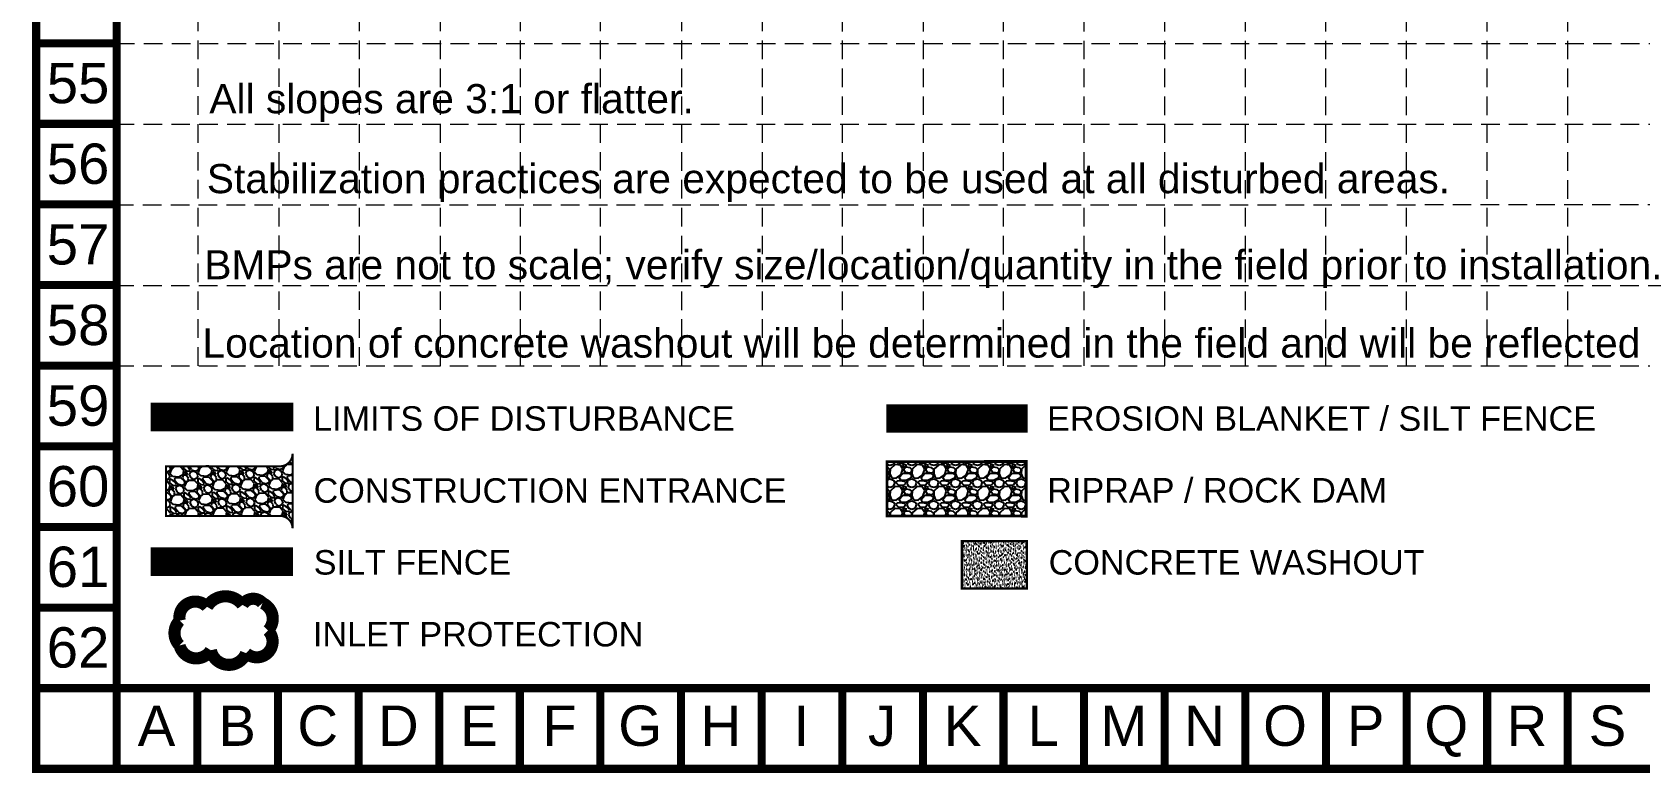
# Model space of a CAD drawing. Header units: inches. Extents: x 2507435 to 2508087, y 7097652 to 7098695.
# Drawn here: x 2507434.9 to 2507759.4, y 7097652.3 to 7097801.8 of the extents above; entities that cross this region are included whole.
import ezdxf
from ezdxf.enums import TextEntityAlignment as Align

# ---------------------------------------------------------------- set-up
doc = ezdxf.new("R2010")
doc.units = ezdxf.units.IN
doc.header["$MEASUREMENT"] = 0
doc.linetypes.add('ACAD_ISO02W100', pattern=[15, 12, -3])
doc.linetypes.add('HIDDEN', pattern=[0.375, 0.25, -0.125])
for name, color, linetype in [('BASE', 7, 'Continuous'), ('GRID', 254, 'HIDDEN'), ('LEGEND', 7, 'Continuous')]:
    doc.layers.add(name, color=color, linetype=linetype)
doc.styles.add("L200'", font='ARIAL.TTF', dxfattribs={"height": 0.001968503937008})
doc.styles.get("Standard").update_dxf_attribs({"font": 'ARIAL.TTF'})

# ---------------------------------------------------------------- blocks, each defined once
blk = doc.blocks.new('washout')
at = {"layer": 'BASE'}
h = blk.add_hatch(dxfattribs=at)
h.set_pattern_fill('AR-SAND', color=30, scale=1.29438, style=0)
h.set_pattern_definition([(37.50000000000001, (1095.310110482622, -97.07849999999996), (-0.0815373428699146, 2.494042150135252), [0, -1.9674576, 0, -2.200446, 0, -2.1033675]), (7.499999999999999, (1095.310110482622, -97.07849999999996), (2.29076357176444, 3.652929423912071), [0, -1.0613916, 0, -1.7733006, 0, -0.6795494999999999]), (327.5, (1093.718023082621, -97.07849999999996), (4.0308829430139, 0.007324965717175819), [0, -0.6471899999999999, 0, -2.329884, 0, -3.041793]), (317.5, (1093.718023082621, -97.07849999999996), (3.891070154426286, 1.136045697739593), [0, -0.323595, 0, -1.5273684, 0, -1.747413])])
h.paths.add_polyline_path([(44.3144205259029, 0), (44.3144205259029, 32.35950000000003), (0, 32.35950000000003), (0, 0)])
at = {"layer": 'BASE', "color": 30, "linetype": 'ACAD_ISO02W100', "const_width": 1.617975}
blk.add_lwpolyline([(0, 0), (44.3144205259029, 0), (44.3144205259029, 32.35950000000003), (0, 32.35950000000003)], close=True, dxfattribs=at)

msp = doc.modelspace()

# ---------------------------------------------------------------- hatches: boundary and pattern name
at = {"layer": 'LEGEND'}
h = msp.add_hatch(dxfattribs=at)
h.set_pattern_fill('GRAVEL', color=4, scale=4.015776172813157, angle=-43.93425516442545, style=0)
h.set_pattern_definition([(184.0785448355745, (2501848.864100026, 7095279.839074154), (-48.21173618258516, -3.736960893905606), [0.5402664631855906, -53.48647623400163]), (141.0354448355745, (2501848.325200825, 7095279.800648326), (37.4891350426991, -30.54343349266208), [0.9271142134650291, -91.78427902260465]), (88.57614483557452, (2501847.604336767, 7095280.383653675), (-1.730020263578787, -59.67373284218132), [0.6537201716199091, -64.71837730589442]), (223.3394448355745, (2501845.779924157, 7095280.747324647), (58.61741617002279, 55.05186962955464), [0.8442687510198927, -83.58259028786472]), (248.8994448355745, (2501845.165887129, 7095280.167887004), (18.97574004218023, 48.63427748136716), [0.8278723369062964, -81.95947379545619]), (313.3394448355745, (2501844.867847221, 7095279.395522653), (-55.05186962955462, 58.61741617002279), [0.8442687510198931, -83.58259028786472]), (353.7599448355745, (2501845.447284865, 7095278.781485625), (-65.45754149735431, 7.302569486405832), [1.11650223355107, -110.5336327744802]), (28.32104483557454, (2501846.557171257, 7095278.660129038), (81.54143961338268, 44.11797410901122), [1.05409305604938, -104.3552486908741]), (77.49534483557453, (2501847.485092794, 7095279.160203628), (13.08629699891578, 59.88500355906974), [0.8471279836549297, -83.8657627446899]), (131.3021448355745, (2501847.668512741, 7095279.987237193), (29.0247238494046, -33.5409209334534), [0.9671274072509379, -47.3892228764151]), (178.4631448355746, (2501847.030180657, 7095280.713781568), (-65.35191550981776, 1.624381958810344), [1.250705457470313, -123.819932652413]), (94.87984483557383, (2501848.615049015, 7095277.959992331), (-3.525706745083879, 36.85537261100026), [0.4268810229462105, -42.26140198160259]), (127.5349448355745, (2501848.578735801, 7095278.38532788), (32.02220788066521, -42.00541958210987), [0.8121385258612144, -80.40190681751655]), (181.0657448355745, (2501848.083942744, 7095279.029340282), (-2.786276871211002, -2.891907579387918), [0.5679150821354044, -5.111247786547159]), (159.2643448355745, (2501848.215862398, 7095279.571408405), (20.03208835412173, -8.147562093045048), [0.3058334817691044, -30.27740626918466]), (247.8671448355745, (2501847.929840649, 7095279.679690526), (5.46692236201914, 11.46199660262386), [0.4325111411404957, -21.19310615252688]), (347.0295448355745, (2501847.766889316, 7095279.279048817), (14.2482732719443, -2.575001965402033), [0.7024757101340325, -22.71332239628319]), (117.6308448355745, (2501848.451440159, 7095279.121379017), (2.997543065844591, -8.464455295657062), [0.507959543875306, -12.19104110033586]), (332.4552448355745, (2501846.252534772, 7095281.29573061), (37.27788091704963, -19.18706724444547), [0.7115955378224914, -70.44813895435445]), (26.4119448355745, (2501846.883472709, 7095280.966659023), (-42.21665504320158, -20.66588891149943), [0.5969893016265767, -59.10181637196975]), (249.2643448355745, (2501849.008695361, 7095279.699760354), (8.147562093045048, 20.03208835412173), [0.6116629477620351, -29.9715768031917]), (299.6762448355745, (2501848.79213112, 7095279.127716857), (-20.56026548796334, 36.53846518633575), [0.7115955378224912, -70.44813895435443]), (295.5097448355746, (2501844.525043646, 7095279.502748466), (-8.886997893769559, 19.71518697541403), [0.6862158324103121, -33.62459185120998]), (250.8408448355745, (2501844.820572156, 7095278.883429904), (16.18953479871914, 45.74234170711934), [0.574970800871042, -56.92219361753278]), (22.86714483557454, (2501846.251338419, 7095276.77999091), (19.71519649609133, 8.886976933011145), [0.6116629477620363, -29.97157680319176]), (333.4197448355745, (2501846.814931461, 7095277.017681285), (-48.73988145519488, 24.65398290376352), [0.6731685756248424, -66.64350827693161]), (25.50974483557454, (2501844.834304143, 7095278.145266153), (-19.71518697541403, -8.88699789376955), [0.3431079162051562, -33.96769976741516]), (57.37564483557452, (2501846.077824018, 7095276.94716747), (8.253206295003553, 14.35389832489292), [0.2047644270517428, -20.27175457786983]), (122.0295448355745, (2501846.188218751, 7095277.119625564), (5.889451036149594, -11.25073061484097), [0.8278723369062956, -15.72959448010048]), (142.0747448355744, (2501845.749151215, 7095277.8214761), (31.70534023186461, -24.97085468525199), [0.767214037815954, -75.9540813178228]), (259.7558448355745, (2501847.516124475, 7095279.018777214), (2.680640242069324, 8.570091817402497), [0.5791632711954591, -13.89992252446719]), (309.2229448355745, (2501847.413123888, 7095278.448846332), (43.5898374989329, -53.1505268832948), [1.011148345657306, -100.103513541698]), (17.01114483557456, (2501848.052512279, 7095277.665520129), (-31.07155995114245, -9.098243791784675), [0.4134482516481502, -40.93149738645204]), (46.06574483557452, (2501848.447872454, 7095277.786477931), (-0.1056306754896136, 5.678182693491236), [0.2409465703687894, -3.774829602444368]), (76.3221448355745, (2501845.774901361, 7095277.96395882), (-7.936326954622574, -31.38844368275996), [0.5578876890318955, -55.2310579083093]), (4.078544835574532, (2501845.906821015, 7095278.506026943), (48.21173618258516, 3.736960893905615), [1.080532926371181, -52.946209770816]), (316.0657448355745, (2501846.98461942, 7095278.582878599), (5.678182693491236, 0.1056306754896143), [1.044101804931421, -2.971674367881736]), (281.3705448355745, (2501847.736515157, 7095277.858446836), (-9.415094190719742, 48.10611578353954), [0.6349504337881798, -62.8600447557157]), (210.1203448355745, (2501847.861698186, 7095277.235959354), (-14.03701075323699, -8.781351403677931), [0.5847050423139417, -28.65058723114488]), (163.7117448355745, (2501847.355943277, 7095276.942543458), (-82.80899646109907, 24.02014333799072), [0.9519999784079444, -94.24815447765712]), (131.4918448355745, (2501846.442152513, 7095277.209551685), (-34.80852698936147, 39.11348132255569), [1.007152648365367, -99.70800376221466])])
edge = h.paths.add_edge_path()
edge.add_line((2507487.482170769, 7097701.671996958), (2507487.482170769, 7097716.732765819))
edge.add_arc((2507484.97204313, 7097716.732765818), 2.510127639397979, -89.96094404970182, 2.125818809872726e-08, ccw=False)
edge.add_line((2507484.973754171, 7097714.222638763), (2507461.969972919, 7097714.220555157))
edge.add_line((2507461.969972919, 7097714.220555157), (2507461.969972919, 7097704.172518191))
edge.add_line((2507461.969972919, 7097704.172518191), (2507484.97033209, 7097704.182124013))
edge.add_arc((2507484.972043131, 7097701.671996958), 2.510127638628102, 0, 90.03905593966908, ccw=False)
at = {"layer": 'LEGEND', "linetype": 'ACAD_ISO02W100'}
h = msp.add_hatch(dxfattribs=at)
h.set_pattern_fill('GRAVEL', color=240, scale=4.413655611287542, style=0)
h.set_pattern_definition([(228.0128, (2507293.439340607, 7097481.296863627), (-35.30923708765527, -39.72290642298022), [0.5937955713201806, -58.78586748843258]), (184.9697, (2507293.042111602, 7097480.855498065), (52.96387197648721, 4.413617243410436), [1.018971843666732, -100.8781816274172]), (132.5103999999999, (2507292.026970812, 7097480.767224953), (44.13651514685476, -48.55025000764326), [0.7184901696502767, -71.13061506848962]), (267.2737, (2507290.305645123, 7097479.66381105), (4.413638034906811, 88.27311352766213), [0.9279181284058705, -91.86387705755874]), (292.8337, (2507290.261508567, 7097478.736943373), (-22.06832177562592, 52.96385149827335), [0.9098971725449841, -90.07994366431055]), (357.2737, (2507290.614601016, 7097477.898348806), (-88.27311352766213, 4.413638034906814), [0.9279181284058705, -91.86387705755874]), (37.6942, (2507291.541468695, 7097477.85421225), (-57.37755536776603, -44.13651376455836), [1.227124255950663, -121.4852042386923]), (72.2553, (2507292.512472929, 7097478.604533703), (30.89563678188791, 97.10040681431362), [1.158531634095646, -114.6946714983695]), (121.4296, (2507292.865565378, 7097479.707947607), (-35.30928123311906, 57.37750103952562), [0.9310606512011081, -92.17510598298874]), (175.2364, (2507292.380063261, 7097480.502405617), (48.55021590089171, -4.413618239370402), [1.062949508177593, -52.08450383242395]), (222.3974, (2507291.320785914, 7097480.590678728), (-52.96389978055612, -48.55017677690014), [1.374624212824282, -136.0878985836831]), (138.8141, (2507294.675164179, 7097479.619674494), (-30.89560228519837, 26.48192180974543), [0.4691760051354772, -46.44862312291475]), (171.4692, (2507294.322071729, 7097479.928630387), (57.37751537650271, -8.827346134766586), [0.8926044698599508, -88.36805437160434]), (225, (2507293.439340607, 7097480.061040055), (-4.900142082417449e-16, -4.413656977088645), [0.6241835902038959, -5.617665552801899]), (203.1986, (2507293.130384714, 7097480.590678728), (22.06827686769493, 8.827317071837742), [0.3361351840444367, -33.27726405169773]), (291.8014, (2507292.821428822, 7097480.458269062), (-4.413655216268229, 13.24096803883814), [0.4753639503025021, -23.29289976965678]), (30.9638, (2507292.997975046, 7097480.016903499), (13.24095810492295, 8.827322184068574), [0.7720763624269112, -24.96373765152116]), (161.5651, (2507293.660023388, 7097480.414132505), (8.827313140718747, -4.413648563662484), [0.558287711927373, -13.39891832722378]), (16.38950000000001, (2507290.261508567, 7097480.458269062), (44.1365658159087, 13.2409346575098), [0.7820997743201523, -77.42807627219757]), (70.3462, (2507291.011830022, 7097480.678951841), (-17.6546014686858, -48.55022114999335), [0.6561384568296172, -64.95757040280813]), (293.1986, (2507293.660023388, 7097481.296863627), (-8.827317071837742, 22.06827686769493), [0.6722659544332623, -32.94113328130891]), (343.6105, (2507293.924842725, 7097480.678951841), (-44.1365658159087, 13.24093465750981), [0.7820997743201451, -77.4280762721967]), (339.444, (2507290.261508567, 7097477.721802582), (-22.06828619761272, 8.827293552158743), [0.7542054708568149, -36.95608572660637]), (294.7751, (2507290.967693465, 7097477.456983245), (-22.06824358245582, 48.55022682698238), [0.6319383831129206, -62.56199261494716]), (66.80140000000002, (2507293.704159944, 7097476.883208015), (8.827317071837747, 22.06827686769493), [0.6722659544332621, -32.94113328130889]), (17.35400000000001, (2507293.96897928, 7097477.501119801), (-57.37753185833611, -17.65459818001528), [0.7398655037757418, -73.24648625929593]), (69.444, (2507291.541468695, 7097476.883208015), (-8.827293552158759, -22.06828619761271), [0.3771027354284079, -37.33318846203482]), (101.3098999999995, (2507293.439340607, 7097476.883208015), (-4.413645160464324, 17.65462576523853), [0.225052299619551, -22.28026152179214]), (165.9638, (2507293.395204051, 7097477.103890795), (13.24096924367331, -4.413647037149103), [0.9098971725449829, -17.28806834663273]), (186.009, (2507292.512472929, 7097477.324573576), (44.13655501346047, 4.413652598887443), [0.8432289045364851, -83.4795423804105]), (303.6901, (2507292.997975046, 7097479.619674494), (-4.413661501342692, 8.82730927072928), [0.636546239571112, -15.2771141633623]), (353.1572, (2507293.351067495, 7097479.090035821), (75.03214259132902, -8.827346522660585), [1.111332000988535, -110.0216783106737]), (60.94540000000001, (2507294.454481398, 7097478.957626153), (-17.65462256519842, -30.89559097637095), [0.4544123271157201, -44.98695279412465]), (90, (2507294.675164179, 7097479.354855157), (-4.413655611287542, 4.413655611287542), [0.2648193366772525, -4.148836274610288]), (120.2564, (2507292.424199817, 7097477.456983245), (17.65459987725818, -30.89560011830981), [0.6131626921425106, -60.70330072295545]), (48.01279999999999, (2507292.115243924, 7097477.986621919), (35.30923708765527, 39.72290642298022), [1.187591142640361, -58.19207191711239]), (0, (2507292.909701934, 7097478.86935304), (4.413655611287542, 4.413655611287542), [1.147550458934761, -3.266105152352781]), (325.3048, (2507294.057252393, 7097478.86935304), (-44.13653077402349, 30.89562727879768), [0.6978607433231182, -69.08816062512138]), (254.0546, (2507294.631027622, 7097478.472124035), (-4.413655122679891, -17.65462300414914), [0.6426370843146892, -31.48926126797587]), (207.646, (2507294.454481398, 7097477.85421225), (-83.85943810879797, -44.13659015614784), [1.046323267489881, -103.5861756140671]), (175.4261, (2507293.52761372, 7097477.368710132), (-57.37752541093552, 4.413632665402988), [1.106940413655294, -109.5869817831726])])
h.paths.add_polyline_path([(2507607.485326339, 7097704.197558729), (2507635.573264205, 7097704.14764779), (2507635.573264205, 7097715.181786817), (2507607.485326339, 7097715.139434148)])

# ---------------------------------------------------------------- linework, layer by layer
at = {"layer": 'BASE', "const_width": 1.627109455971472}
for points in [[(2508086.586663205, 7097653.153363655), (2508086.586663205, 7098694.503415476), (2507435.742880816, 7098694.503415476), (2507435.742880816, 7097653.153363655)], [(2508070.315568645, 7097669.424458215), (2508070.315568645, 7098678.232320917), (2507452.013975376, 7098678.232320917), (2507452.013975376, 7097669.424458215)]]:
    msp.add_lwpolyline(points, close=True, dxfattribs=at)
for points in [[(2507452.013975376, 7097799.593214692), (2507435.742880816, 7097799.593214692)], [(2507452.013975376, 7097783.322120132), (2507435.742880816, 7097783.322120132)], [(2507452.013975376, 7097767.051025572), (2507435.742880816, 7097767.051025572)], [(2507452.013975376, 7097750.779931013), (2507435.742880816, 7097750.779931013)], [(2507452.013975376, 7097734.508836454), (2507435.742880816, 7097734.508836454)], [(2507452.013975376, 7097718.237741894), (2507435.742880816, 7097718.237741894)], [(2507452.013975376, 7097701.966647333), (2507435.742880816, 7097701.966647333)], [(2507452.013975376, 7097685.695552774), (2507435.742880816, 7097685.695552774)], [(2507452.013975376, 7097669.424458215), (2507435.742880816, 7097669.424458215)], [(2507452.013975376, 7097669.424458215), (2507452.013975376, 7097653.153363655)], [(2507468.285069936, 7097669.424458215), (2507468.285069936, 7097653.153363655)], [(2507484.556164495, 7097669.424458215), (2507484.556164495, 7097653.153363655)], [(2507500.827259055, 7097669.424458215), (2507500.827259055, 7097653.153363655)], [(2507517.098353615, 7097669.424458215), (2507517.098353615, 7097653.153363655)], [(2507533.369448175, 7097669.424458215), (2507533.369448175, 7097653.153363655)], [(2507549.640542734, 7097669.424458215), (2507549.640542734, 7097653.153363655)], [(2507565.911637294, 7097669.424458215), (2507565.911637294, 7097653.153363655)], [(2507582.182731854, 7097669.424458215), (2507582.182731854, 7097653.153363655)], [(2507598.453826413, 7097669.424458215), (2507598.453826413, 7097653.153363655)], [(2507614.724920973, 7097669.424458215), (2507598.453826413, 7097669.424458215)], [(2507614.724920973, 7097669.424458215), (2507614.724920973, 7097653.153363655)], [(2507630.996015533, 7097669.424458215), (2507630.996015533, 7097653.153363655)], [(2507647.267110093, 7097669.424458215), (2507647.267110093, 7097653.153363655)], [(2507663.538204653, 7097669.424458215), (2507663.538204653, 7097653.153363655)], [(2507679.809299212, 7097669.424458215), (2507679.809299212, 7097653.153363655)], [(2507696.080393772, 7097669.424458215), (2507696.080393772, 7097653.153363655)], [(2507712.351488332, 7097669.424458215), (2507712.351488332, 7097653.153363655)], [(2507728.622582891, 7097669.424458215), (2507728.622582891, 7097653.153363655)], [(2507744.893677451, 7097669.424458215), (2507744.893677451, 7097653.153363655)]]:
    msp.add_lwpolyline(points, dxfattribs=at)
at = {"layer": 'GRID', "color": 252, "linetype": 'HIDDEN', "lineweight": 0, "ltscale": 15}
for p, q in [((2507663.538204653, 7097734.480451447), (2507663.538204653, 7098678.232320917)), ((2507679.809299212, 7097734.477893291), (2507679.809299212, 7098678.232320917)), ((2507696.080393772, 7097734.475335134), (2507696.080393772, 7098678.232320917)), ((2507712.351488332, 7097734.472776977), (2507712.351488332, 7098678.232320917)), ((2507728.622582891, 7097734.470218821), (2507728.622582891, 7098678.232320917)), ((2507744.893677451, 7097734.467660665), (2507744.893677451, 7098678.232320917)), ((2507468.43360024, 7097734.51112597), (2507468.345543176, 7098677.620980122)), ((2507484.773717057, 7097734.508556962), (2507484.57141102, 7098677.613652664)), ((2507500.996113952, 7097734.506006462), (2507500.846178506, 7098677.570774943)), ((2507517.353879241, 7097734.503434679), (2507517.096150484, 7098677.545595801)), ((2507533.4766539, 7097734.500899841), (2507533.407950135, 7098677.671436389)), ((2507549.64747935, 7097734.498357451), (2507549.6984917, 7098677.6411957)), ((2507566.041226586, 7097734.495780011), (2507565.953665767, 7098677.581225679)), ((2507582.370130949, 7097734.493212765), (2507582.203919664, 7098677.59513652)), ((2507598.511880365, 7097734.490674945), (2507598.515531369, 7098677.585328811)), ((2507614.827784741, 7097734.488109743), (2507614.810382277, 7098677.581492077)), ((2507630.99825599, 7097734.485567407), (2507631.03073255, 7098677.579446635)), ((2507647.2739496, 7097734.483008528), (2507647.373093639, 7098677.557886823)), ((2507451.859497611, 7097799.538813679), (2508070.16109088, 7097799.538813679)), ((2507451.77476121, 7097783.280482916), (2508069.643721474, 7097783.24573622)), ((2507451.659476101, 7097766.963488425), (2508069.645037099, 7097767.073219759)), ((2507451.713790292, 7097750.728669818), (2508069.705126268, 7097750.685209292)), ((2507451.714025928, 7097734.513754636), (2508069.683680234, 7097734.416596884))]:
    msp.add_line(p, q, dxfattribs=at)
at = {"layer": 'LEGEND', "color": 1, "linetype": 'HIDDEN', "ltscale": 30, "const_width": 5.735744783999403}
msp.add_lwpolyline([(2507458.862874519, 7097724.160589315), (2507487.643644801, 7097724.160589315)], dxfattribs=at)
at = {"layer": 'LEGEND', "color": 84, "const_width": 5.735744783999403}
msp.add_lwpolyline([(2507607.340164554, 7097723.868296339), (2507635.854381371, 7097723.868755174)], dxfattribs=at)
at = {"layer": 'LEGEND', "color": 4, "const_width": 0.4015776172813157}
msp.add_lwpolyline([(2507487.482170769, 7097701.671996958), (2507487.482170769, 7097716.732765819, -0.4140139244211871), (2507484.973754171, 7097714.222638763), (2507461.969972919, 7097714.220555157), (2507461.969972919, 7097704.172518191), (2507484.97033209, 7097704.182124013, -0.4144132285109485)], format="xyb", close=True, dxfattribs=at)
at = {"layer": 'LEGEND', "color": 240, "linetype": 'Continuous', "const_width": 0.5517069514109427}
msp.add_lwpolyline([(2507607.485326339, 7097704.197558729), (2507635.573264205, 7097704.14764779), (2507635.573264205, 7097715.181786817), (2507607.485326339, 7097715.139434148)], close=True, dxfattribs=at)
at = {"layer": 'LEGEND', "color": 200, "const_width": 5.735744783999403}
msp.add_lwpolyline([(2507458.817581193, 7097694.957646543), (2507487.598351475, 7097694.957646543)], dxfattribs=at)
at = {"layer": 'LEGEND', "color": 170, "ltscale": 100, "const_width": 2.441322718507601}
msp.add_lwpolyline([(2507470.239781128, 7097685.839627584, 0.5205670505517462), (2507470.239781128, 7097685.839627584, 0.7651954600696135), (2507464.717465753, 7097683.059631277, 0.4178788784126488), (2507464.683257183, 7097678.057764359, 0.6649002420699669), (2507470.993982814, 7097677.094397475, 0.744833174426672), (2507478.111618788, 7097676.49680586, 0.9756416855879776), (2507482.545568567, 7097681.077024396, 0.5205670505517462), (2507481.441507855, 7097686.594760427, 0.5205670505517462), (2507477.393283627, 7097686.226910921, 0.5402640007904789), (2507470.239781128, 7097685.839627584)], format="xyb", close=True, dxfattribs=at)

# ---------------------------------------------------------------- block references
at = {"layer": 'LEGEND', "xscale": 0.2951313719095197, "yscale": 0.2951313715311699, "zscale": 0.2951313718013372}
msp.add_blockref('washout', (2507622.615094457, 7097689.522585294), dxfattribs=at)

# ---------------------------------------------------------------- texts
at = {"layer": 'BASE'}
for s, p in [('55', (2507444.193527073, 7097791.547617665)), ('56', (2507444.193538429, 7097775.276522057)), ('57', (2507444.193481649, 7097759.005405915)), ('58', (2507444.193481649, 7097742.734320574)), ('59', (2507444.193493005, 7097726.463219832)), ('60', (2507444.193504361, 7097710.192124224)), ('61', (2507444.193504361, 7097693.921033749)), ('62', (2507444.193504361, 7097677.649948408)), ('A', (2507460.027141254, 7097661.853639419)), ('B', (2507476.298235813, 7097661.853639419)), ('C', (2507492.569330373, 7097661.853639419)), ('D', (2507508.840424933, 7097661.853639419)), ('E', (2507525.111519493, 7097661.853639419)), ('F', (2507541.382614052, 7097661.853639419)), ('G', (2507557.653708612, 7097661.853639419)), ('H', (2507573.924803172, 7097661.853639419)), ('I', (2507590.195897732, 7097661.853639419)), ('J', (2507606.466992291, 7097661.853639419)), ('K', (2507622.738086851, 7097661.853639419)), ('L', (2507639.009181411, 7097661.853639419)), ('M', (2507655.28027597, 7097661.853639419)), ('N', (2507671.55137053, 7097661.853639419)), ('O', (2507687.82246509, 7097661.853639419)), ('P', (2507704.09355965, 7097661.853639419)), ('Q', (2507720.364654209, 7097661.853639419)), ('R', (2507736.635748769, 7097661.853639419)), ('S', (2507752.906843329, 7097661.853639419))]:
    msp.add_text(s, height=8.135547279857356, dxfattribs=at).set_placement(p, align=Align.MIDDLE_CENTER)
at = {"layer": 'BASE', "color": 7, "style": "L200'"}
for s, p in [('All slopes are 3:1 or flatter.', (2507470.692714224, 7097785.456507833)), ('Stabilization practices are expected to be used at all disturbed areas.', (2507470.189331891, 7097769.327405484)), ('BMPs are not to scale; verify size/location/quantity in the field prior to installation.', (2507469.677768872, 7097751.940245606)), ('Location of concrete washout will be determined in the field and will be reflected on this Site Map.', (2507469.30627601, 7097736.145262619))]:
    msp.add_text(s, height=5.886556834933421, dxfattribs=at).set_placement(p)
at = {"layer": 'LEGEND', "style": "L200'"}
for s, p in [('LIMITS OF DISTURBANCE', (2507491.628667125, 7097721.381899456)), ('EROSION BLANKET / SILT FENCE', (2507639.795170363, 7097721.377485524)), ('CONSTRUCTION ENTRANCE', (2507491.730273408, 7097706.853611672)), ('RIPRAP / ROCK DAM', (2507639.813522678, 7097706.897289143)), ('SILT FENCE', (2507491.760290887, 7097692.352259857)), ('CONCRETE WASHOUT', (2507640.103973363, 7097692.347469513)), ('INLET PROTECTION', (2507491.606069613, 7097677.849222778))]:
    msp.add_text(s, height=4.93898191825742, dxfattribs=at).set_placement(p)

doc.saveas('drawing.dxf')
